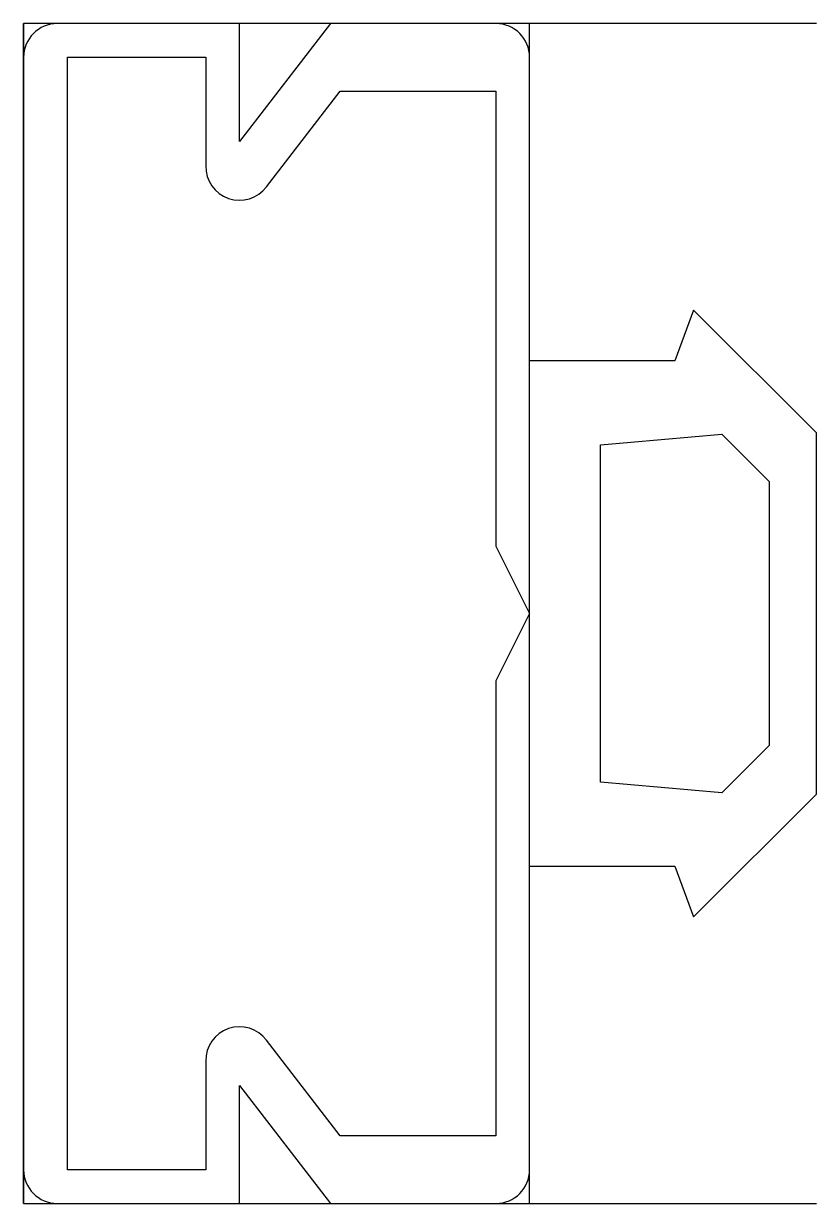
# Model space of a CAD drawing. Extents: x -7.5 to 4.2, y 0 to 17.5.
import ezdxf

# ---------------------------------------------------------------- set-up
doc = ezdxf.new("R2010")
doc.units = 0
doc.layers.get('0').update_dxf_attribs({"linetype": 'CONTINUOUS'})

msp = doc.modelspace()

# ---------------------------------------------------------------- linework, layer by layer
at = {"linetype": 'CONTINUOUS'}
for p, q in [((-7.5, 0), (-7.5, 17.5)), ((4.25, 17.5), (-7.5, 17.5)), ((0, 17.5), (-7.5, 17.5)), ((-7.5, 17.5), (-7.5, 0)), ((-4.3, 17.5), (-7, 17.5)), ((-2.95, 17.5), (-4.3, 15.75)), ((-4.3, 15.75), (-4.3, 17.5)), ((-0.5, 17.5), (-2.95, 17.5)), ((0, 0), (0, 17.5)), ((0, 0), (0, 17.5)), ((-7.5, 17), (-7.5, 0.5)), ((-6.85, 0.5), (-6.85, 17)), ((-6.85, 17), (-4.8, 17)), ((-4.8, 17), (-4.8, 15.39)), ((0, 12.5), (0, 17)), ((-3.9, 15.08), (-2.81, 16.5)), ((-2.81, 16.5), (-0.5, 16.5)), ((-0.5, 16.5), (-0.5, 9.75)), ((2.43, 13.25), (2.15, 12.5)), ((4.25, 11.43), (2.43, 13.25)), ((2.15, 12.5), (0, 12.5)), ((1.05, 11.25), (2.85, 11.41)), ((2.85, 11.41), (3.55, 10.71)), ((4.25, 6.07), (4.25, 11.43)), ((1.05, 6.25), (1.05, 11.25)), ((3.55, 10.71), (3.55, 6.79)), ((-0.5, 9.75), (0, 8.75)), ((0, 8.75), (-0.5, 7.75)), ((-0.5, 7.75), (-0.5, 1)), ((3.55, 6.79), (2.85, 6.09)), ((2.85, 6.09), (1.05, 6.25)), ((2.43, 4.25), (4.25, 6.07)), ((0, 0.5), (0, 5)), ((0, 5), (2.15, 5)), ((2.15, 5), (2.43, 4.25)), ((-2.81, 1), (-3.9, 2.42)), ((-4.8, 2.11), (-4.8, 0.5)), ((-4.3, 0), (-4.3, 1.75)), ((-4.3, 1.75), (-2.95, 0)), ((-0.5, 1), (-2.81, 1)), ((-4.8, 0.5), (-6.85, 0.5)), ((-7.5, 0), (4.25, 0)), ((-7.5, 0), (0, 0)), ((-7, 0), (-4.3, 0)), ((-2.95, 0), (-0.5, 0))]:
    msp.add_line(p, q, dxfattribs=at)
for centre, start, end in [((-7, 17), 90, 180), ((-0.5, 17), 0, 90), ((-4.3, 15.38), 178.8383, 323.1497), ((-4.3, 2.12), 36.8503, 181.1617), ((-7, 0.5), 180, 270), ((-0.5, 0.5), 270, 0)]:
    msp.add_arc(centre, 0.5, start, end, dxfattribs=at)

doc.saveas('drawing.dxf')
